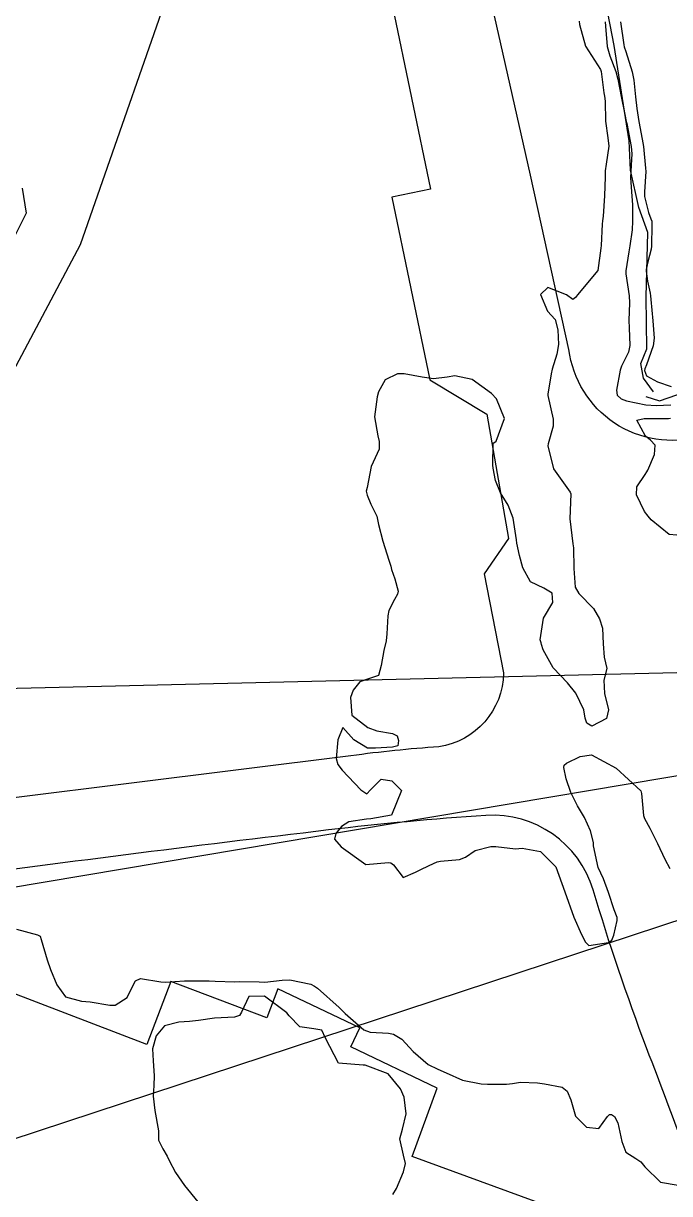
# Model space of a CAD drawing. Header units: metres. Extents: x 318500 to 325275, y 7408834 to 7428799.
# Drawn here: x 321508 to 321559.9, y 7423506.6 to 7423600.6 of the extents above; entities that cross this region are included whole.
import ezdxf

# ---------------------------------------------------------------- set-up
doc = ezdxf.new("R2010")
doc.units = ezdxf.units.M
doc.header["$MEASUREMENT"] = 0
doc.linetypes.add('CONTINUO', pattern=[0])
for name, color, linetype in [('Curvas de Nivel 1m', 11, 'Continuous'), ('Curvas de Nivel 5m', 15, 'Continuous'), ('Edificações', 30, 'Continuous'), ('Hidrografia', 140, 'Continuous'), ('Pontes_Viadutos_Tubos', 190, 'Continuous'), ('TEXTO', 45, 'Continuous'), ('Vias Primárias', 230, 'Continuous')]:
    doc.layers.add(name, color=color, linetype=linetype)

msp = doc.modelspace()

# ---------------------------------------------------------------- linework, layer by layer
at = {"layer": 'Curvas de Nivel 1m', "flags": 128}
for points, elevation in [([(321552.676, 7423600.807), (321552.704, 7423600.548), (321553.192, 7423598.798), (321554.392, 7423596.943), (321554.453, 7423596.779), (321554.659, 7423595.062), (321554.705, 7423594.775), (321554.753, 7423594.385), (321554.779, 7423592.773), (321554.98, 7423591.431), (321555.068, 7423590.769), (321554.848, 7423589.322), (321554.759, 7423588.773), (321554.75, 7423588.306), (321554.703, 7423586.773), (321554.601, 7423585.132), (321554.557, 7423584.775), (321554.525, 7423584.486), (321554.445, 7423582.776), (321554.424, 7423582.56), (321554.18, 7423580.78), (321552.541, 7423578.804), (321552.372, 7423578.592), (321552.154, 7423578.432), (321551.669, 7423578.815), (321550.166, 7423579.415), (321549.575, 7423578.839), (321550.14, 7423577.515), (321550.754, 7423576.824), (321550.95, 7423575.989), (321551.012, 7423574.821), (321550.875, 7423574.039), (321550.514, 7423572.826), (321550.432, 7423572.469), (321550.163, 7423570.829), (321550.168, 7423570.709), (321550.588, 7423568.824), (321550.594, 7423568.245), (321550.186, 7423566.828), (321550.155, 7423566.671), (321550.606, 7423564.824), (321551.942, 7423562.958), (321551.993, 7423562.809), (321551.92, 7423560.81), (321552.166, 7423558.806), (321552.216, 7423558.474), (321552.255, 7423556.804), (321552.345, 7423555.303), (321552.642, 7423554.798), (321553.822, 7423553.591), (321554.31, 7423552.772), (321554.541, 7423552.027), (321554.593, 7423550.768), (321554.687, 7423549.684), (321554.893, 7423548.763), (321554.663, 7423547.849), (321554.722, 7423546.765), (321555.03, 7423545.441), (321554.868, 7423544.762), (321553.694, 7423544.139), (321553.295, 7423544.385), (321553.169, 7423544.788), (321553.054, 7423545.445), (321552.416, 7423546.8), (321551.742, 7423547.612), (321550.588, 7423548.822), (321549.774, 7423550.274), (321549.658, 7423550.711), (321549.615, 7423550.832), (321549.547, 7423551.07), (321549.81, 7423552.83), (321550.562, 7423554.089), (321550.507, 7423554.823), (321549.844, 7423555.234), (321548.751, 7423555.748), (321548.148, 7423556.856), (321547.875, 7423557.862), (321547.662, 7423558.863), (321547.636, 7423559.121), (321547.362, 7423560.868), (321546.966, 7423561.91), (321546.366, 7423562.884), (321545.955, 7423563.89), (321545.769, 7423564.892), (321545.735, 7423565.131), (321545.755, 7423566.892), (321545.911, 7423566.981), (321546.002, 7423567.044), (321546.675, 7423568.88), (321546.043, 7423570.441), (321545.623, 7423570.894), (321544.066, 7423572.006), (321542.685, 7423572.316), (321542.069, 7423572.188), (321540.957, 7423572.066), (321540.068, 7423572.191), (321538.605, 7423572.451), (321538.072, 7423572.465), (321537.082, 7423571.987), (321536.562, 7423571.012), (321536.448, 7423570.61), (321536.241, 7423569.017), (321536.485, 7423567.493), (321536.601, 7423567.011), (321536.597, 7423566.405), (321535.97, 7423565.02), (321535.633, 7423563.336), (321535.564, 7423563.026), (321535.628, 7423562.715), (321535.93, 7423561.985), (321536.249, 7423561.341), (321536.419, 7423561.013), (321536.562, 7423560.359), (321536.89, 7423559.005), (321537.392, 7423557.473), (321537.536, 7423556.995), (321537.602, 7423556.738), (321537.85, 7423555.991), (321538.141, 7423554.987), (321538.086, 7423554.738), (321537.83, 7423554.322), (321537.385, 7423553.428), (321537.311, 7423552.997), (321537.23, 7423551.557), (321537.163, 7423550.999), (321536.983, 7423550.213), (321536.776, 7423549.005), (321536.542, 7423548.214), (321535.744, 7423547.931), (321535.056, 7423547.711), (321534.518, 7423547.032), (321534.306, 7423546.45), (321534.417, 7423545.033), (321535.69, 7423544.019), (321536.429, 7423543.751), (321537.686, 7423543.554), (321538.063, 7423543.364), (321538.156, 7423542.983), (321538.106, 7423542.551), (321537.672, 7423542.44), (321536.322, 7423542.358), (321535.67, 7423542.364), (321534.572, 7423543.031), (321533.69, 7423544.042), (321533.286, 7423543.046), (321533.157, 7423541.548), (321533.289, 7423541.045), (321533.643, 7423540.603), (321535.124, 7423539.025), (321535.617, 7423538.687), (321535.897, 7423539.016), (321536.77, 7423539.866), (321537.631, 7423539.735), (321538.398, 7423538.978), (321537.6, 7423536.99), (321535.929, 7423536.681), (321535.595, 7423536.661), (321534.178, 7423536.447), (321533.585, 7423536.06), (321533.116, 7423535.508), (321533.012, 7423535.048), (321533.561, 7423534.44), (321535.54, 7423533.02), (321537.36, 7423533.175), (321537.543, 7423533.16), (321537.763, 7423532.987), (321538.54, 7423531.984), (321539.534, 7423532.391), (321539.897, 7423532.596), (321540.633, 7423532.949), (321541.268, 7423533.219), (321541.545, 7423533.297), (321543.058, 7423533.407), (321543.55, 7423533.61), (321544.322, 7423534.135), (321545.564, 7423534.47), (321545.984, 7423534.455), (321547.561, 7423534.289), (321548.087, 7423534.327), (321549.559, 7423534.063), (321550.787, 7423532.818), (321551.52, 7423530.81), (321552.237, 7423528.793), (321552.871, 7423527.384), (321553.18, 7423526.783), (321553.457, 7423526.493), (321555.027, 7423526.757), (321555.289, 7423526.926), (321555.469, 7423527.346), (321555.727, 7423528.507), (321555.725, 7423528.748), (321555.499, 7423529.381), (321555.025, 7423530.757), (321554.629, 7423531.862), (321554.208, 7423532.77), (321553.834, 7423534.508), (321553.822, 7423534.776), (321553.584, 7423535.734), (321553.107, 7423536.787), (321552.544, 7423537.731), (321552.001, 7423538.804), (321551.637, 7423539.91), (321551.448, 7423540.812), (321551.471, 7423540.993), (321551.655, 7423541.171), (321552.751, 7423541.706), (321553.666, 7423541.83), (321555.65, 7423540.75), (321557.623, 7423538.94), (321557.679, 7423538.729), (321557.844, 7423536.968), (321557.919, 7423536.725), (321558.362, 7423535.945), (321558.97, 7423534.709), (321559.551, 7423533.442), (321559.96, 7423532.694)], 766), ([(321555.988, 7423600.757), (321556.268, 7423598.906), (321556.294, 7423598.752), (321556.414, 7423598.377), (321556.926, 7423596.745), (321557.059, 7423596.067), (321557.212, 7423594.742), (321557.304, 7423593.793), (321557.461, 7423592.739), (321557.728, 7423591.334), (321557.832, 7423590.735), (321558.017, 7423589.01), (321558.018, 7423588.733), (321557.912, 7423587.087), (321557.935, 7423586.733), (321558.247, 7423585.432), (321558.44, 7423584.925), (321558.501, 7423584.726), (321558.517, 7423584.444), (321558.48, 7423582.726), (321558.446, 7423582.487), (321558.191, 7423581.474), (321558.055, 7423580.858), (321558.053, 7423580.731), (321558.172, 7423579.915), (321558.371, 7423578.936), (321558.406, 7423578.726), (321558.434, 7423578.448), (321558.606, 7423576.723), (321558.711, 7423575.323), (321558.626, 7423574.722), (321558.085, 7423573.197), (321557.945, 7423572.868), (321557.926, 7423572.732), (321558.074, 7423572.312), (321558.962, 7423571.822), (321560.061, 7423571.456)], 764), ([(321507.929, 7423587.395), (321508.23, 7423585.39), (321507.251, 7423583.404)], 767), ([(321561.142, 7423559.441), (321559.903, 7423559.544), (321558.45, 7423560.722), (321558.21, 7423561.013), (321557.927, 7423561.397), (321557.288, 7423562.737), (321557.315, 7423563.37), (321557.965, 7423564.375), (321558.117, 7423564.578), (321558.199, 7423564.727), (321558.733, 7423565.975), (321558.778, 7423566.718), (321558.416, 7423567.136), (321558.007, 7423567.457), (321557.301, 7423568.737), (321557.89, 7423568.863), (321558.022, 7423568.867), (321559.841, 7423568.885), (321560.023, 7423568.899)], 766), ([(321507.466, 7423527.809), (321509.159, 7423527.365), (321509.363, 7423527.265), (321509.456, 7423526.993), (321509.928, 7423525.355), (321510.195, 7423524.586), (321510.711, 7423523.347), (321511.396, 7423522.377), (321512.679, 7423522.032), (321513.39, 7423521.984), (321514.972, 7423521.7), (321515.386, 7423521.709), (321516.347, 7423522.319), (321516.799, 7423523.266), (321517.025, 7423523.655), (321517.419, 7423523.845), (321519.07, 7423523.58), (321519.415, 7423523.551), (321520.957, 7423523.667), (321521.417, 7423523.657), (321522.946, 7423523.655), (321523.417, 7423523.64), (321524.995, 7423523.578), (321525.417, 7423523.608), (321526.964, 7423523.579), (321527.417, 7423523.562), (321528.807, 7423523.719), (321529.42, 7423523.74), (321531.105, 7423523.385), (321531.413, 7423523.246), (321531.654, 7423523.066), (321533.387, 7423521.517), (321533.873, 7423521.035), (321535.367, 7423519.731), (321535.893, 7423519.539), (321537.365, 7423519.469), (321537.756, 7423519.377), (321538.417, 7423518.974), (321539.345, 7423517.978), (321540.529, 7423516.948), (321541.324, 7423516.572), (321541.987, 7423516.263), (321543.312, 7423515.691), (321544.801, 7423515.395), (321545.307, 7423515.369), (321546.822, 7423515.35), (321547.308, 7423515.404), (321547.967, 7423515.508), (321549.316, 7423515.476), (321549.883, 7423515.389), (321551.313, 7423515.111), (321551.71, 7423514.796), (321551.996, 7423514.097), (321552.384, 7423512.789), (321553.267, 7423511.894), (321554.243, 7423511.788), (321554.943, 7423512.755), (321555.111, 7423512.924), (321555.283, 7423512.918), (321555.512, 7423512.747), (321555.774, 7423512.241), (321556.093, 7423510.737), (321556.412, 7423509.903), (321557.237, 7423509.383), (321557.627, 7423509.109), (321557.942, 7423508.713), (321559.212, 7423507.468), (321560.638, 7423507.249)], 767), ([(321537.701, 7423506.474), (321537.999, 7423506.978), (321538.546, 7423508.302), (321538.715, 7423508.968), (321538.557, 7423509.643), (321538.257, 7423510.975), (321538.486, 7423511.747), (321538.784, 7423512.967), (321538.623, 7423514.299), (321538.328, 7423514.975), (321537.318, 7423516.187), (321535.472, 7423516.874), (321535.328, 7423516.885), (321533.33, 7423517.04), (321532.286, 7423519.056), (321532.009, 7423519.703), (321531.367, 7423519.809), (321530.24, 7423519.959), (321529.378, 7423520.863), (321529.192, 7423521.102), (321527.4, 7423522.435), (321526.131, 7423522.407), (321525.543, 7423521.148), (321525.377, 7423520.883), (321524.971, 7423520.751), (321523.375, 7423520.675), (321522.08, 7423520.486), (321521.372, 7423520.387), (321520.513, 7423520.354), (321519.368, 7423520.038), (321518.677, 7423519.24), (321518.396, 7423518.193), (321518.435, 7423517.243), (321518.525, 7423516.029), (321518.492, 7423515.242), (321518.453, 7423514.404), (321518.592, 7423513.24), (321518.884, 7423511.607), (321518.878, 7423511.236), (321518.863, 7423510.854), (321519.234, 7423510.152), (321519.574, 7423509.574), (321519.738, 7423509.222), (321520.242, 7423508.247), (321520.959, 7423507.204), (321521.196, 7423506.917), (321522.635, 7423505.185)], 767)]:
    msp.add_lwpolyline(points, dxfattribs=dict(at, elevation=elevation))
at = {"layer": 'Curvas de Nivel 5m', "elevation": 765, "flags": 128}
msp.add_lwpolyline([(321554.758, 7423600.775), (321554.799, 7423600.42), (321554.934, 7423598.772), (321555.144, 7423598.034), (321555.632, 7423596.761), (321555.782, 7423596.157), (321556.037, 7423594.755), (321556.348, 7423593.309), (321556.461, 7423592.749), (321556.491, 7423592.596), (321556.857, 7423590.745), (321556.909, 7423590.146), (321556.83, 7423588.745), (321556.812, 7423588.215), (321556.893, 7423586.744), (321556.953, 7423586.043), (321556.966, 7423584.743), (321556.922, 7423584.051), (321556.752, 7423582.745), (321556.67, 7423582.279), (321556.416, 7423580.748), (321556.417, 7423580.508), (321556.68, 7423578.745), (321556.712, 7423578.184), (321556.676, 7423576.745), (321556.7, 7423576.166), (321556.758, 7423574.743), (321556.627, 7423574.212), (321556.083, 7423573.07), (321555.969, 7423572.752), (321555.674, 7423571.138), (321555.739, 7423570.755), (321556.046, 7423570.451), (321556.483, 7423570.306), (321558.039, 7423569.974), (321558.849, 7423569.907), (321560.039, 7423569.97)], dxfattribs=at)
at = {"layer": 'Edificações'}
for points in [[(321489.062, 7423538.474), (321512.6, 7423582.862), (321521.084, 7423607.232), (321517.613, 7423636.831), (321502.619, 7423683.565)], [(321559.32, 7423502.211), (321539.25, 7423509.529), (321541.256, 7423515.03), (321534.318, 7423518.363), (321535.044, 7423519.874), (321528.464, 7423523.034), (321527.571, 7423520.681), (321519.872, 7423523.602), (321517.928, 7423518.535), (321497.88, 7423526.228)]]:
    msp.add_lwpolyline(points, dxfattribs=at)
at = {"layer": 'Hidrografia'}
msp.add_lwpolyline([(321558.641, 7423571.013), (321557.839, 7423572.129), (321557.628, 7423573.298), (321558.116, 7423574.483), (321558.051, 7423578.663), (321558.185, 7423583.834), (321557.478, 7423585.828), (321556.812, 7423588.831), (321556.688, 7423591.198), (321555.482, 7423598.865), (321554.816, 7423602.312)], dxfattribs=at)
at = {"layer": 'Pontes_Viadutos_Tubos'}
msp.add_lwpolyline([(321558.033, 7423570.641), (321559.14, 7423570.299), (321563.848, 7423571.932), (321564.459, 7423572.862)], dxfattribs=at)
at = {"layer": 'TEXTO', "linetype": 'CONTINUO'}
for points in [[(321592.109, 7423549.183, 0), (321341.69, 7423543.214, 0)], [(321593.896, 7423545.747, 0), (321350.882, 7423504.877, 0)], [(321593.21, 7423539.272, 0), (321363.81, 7423463.67, 0)]]:
    msp.add_polyline3d(points, dxfattribs=at)
at = {"layer": 'Vias Primárias'}
for points in [[(321507.922, 7423752.454), (321510.623, 7423753.157), (321513.781, 7423741.027), (321520.257, 7423706.913), (321524.904, 7423672.963), (321529.346, 7423644.119), (321536.141, 7423609.364), (321540.728, 7423587.31), (321537.628, 7423586.666), (321540.681, 7423571.991), (321545.25, 7423569.223), (321547.009, 7423559.221), (321545.051, 7423556.39), (321546.603, 7423548.413, -0.364904), (321541.402, 7423542.476, 0.017456), (321534.336, 7423541.755), (321534.336, 7423541.755), (321489.59, 7423536.188)], [(321579.669, 7423601.127), (321579.889, 7423594.353, -0.124341), (321578.952, 7423590.057, 0.006125), (321571.941, 7423575.543, -0.217713), (321562.392, 7423567.43, -0.459601), (321551.854, 7423574.426), (321548.764, 7423588.443), (321543.687, 7423611.011)], [(321564.83, 7423499.931, 0.008775), (321558.088, 7423518.268, -0.017675), (321553.801, 7423530.969, 0.349817), (321545.188, 7423536.958, 0.013196), (321532.528, 7423535.792, 0.003996), (321500, 7423531.665, 0.000217), (321466.157, 7423527.08, -0.04815), (321442.816, 7423526.173, 0.034657), (321417.482, 7423525.871, 0.399361), (321416.317, 7423520.543, 0.134781), (321431.287, 7423508.787), (321474.419, 7423500), (321495.325, 7423496.048), (321514.165, 7423491.857), (321531.329, 7423487.238), (321545.082, 7423483.389), (321555.01, 7423480.407), (321557.541, 7423479.527), (321561.061, 7423478.097), (321568.983, 7423474.028), (321572.504, 7423472.159, 0.545271), (321575.255, 7423473.698, 0.139682), (321574.485, 7423477.218), (321564.801, 7423500)]]:
    msp.add_lwpolyline(points, format="xyb", dxfattribs=at)

doc.saveas('drawing.dxf')
